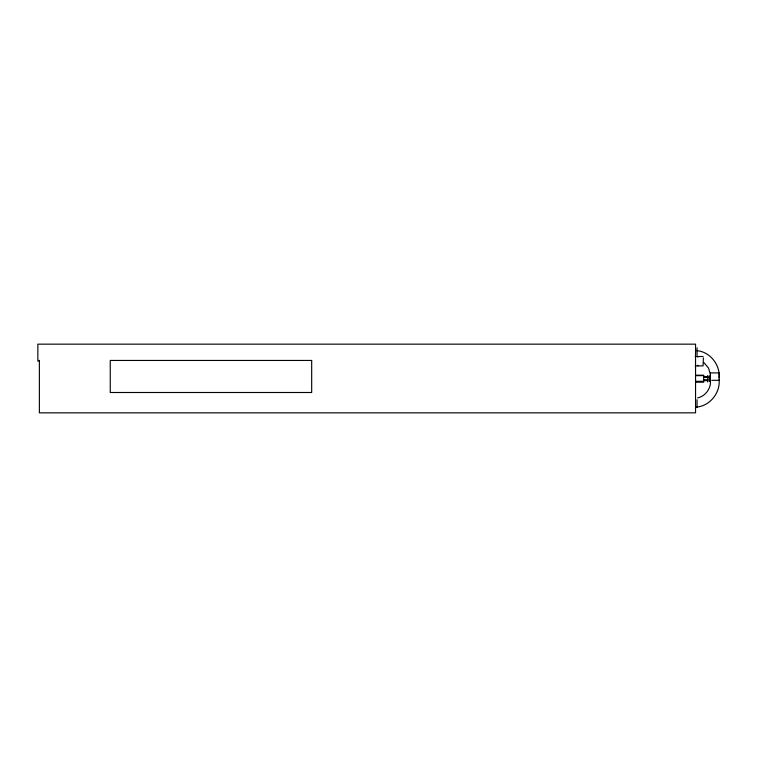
<?xml version="1.0" encoding="UTF-8"?>
<svg xmlns="http://www.w3.org/2000/svg" width="757" height="757" viewBox="0 0 757 757"><rect width="100%" height="100%" fill="white"/><g stroke="black" fill="none" stroke-linecap="round" stroke-linejoin="round"><path stroke-width="1.14" d="M719.141 377.79C720.248 364.751 710.009 351.75 696.809 350.652M710.511 382.616C710.113 389.798 704.729 396.394 697.651 397.908M695.92 407.124C709.479 406.405 720.295 393.252 719.141 379.863M695.153 356.509L703.073 356.509M39.373 361.061L37.85 361.061L37.85 344.161L695.551 344.161L695.551 412.839L39.373 412.839L39.373 360.341M695.153 365.877L703.073 365.877L703.385 357.843M710.501 372.898L719.141 372.898L719.141 380.307L711.769 380.307M695.551 375.207L703.679 375.207L703.679 382.2L695.551 382.2M695.551 375.642L703.679 375.642M710.18 376.248L709.366 376.248L709.366 378.528L710.18 378.528M709.366 376.38L710.18 376.38M703.679 376.797L707.738 376.797M709.366 376.683L710.18 376.816M709.366 377.118L710.18 377.118M703.679 377.232L707.738 377.232M709.366 377.251L710.18 377.27M709.366 377.516L710.18 377.516M709.366 377.686L710.18 377.686M709.366 378.008L710.18 377.989M709.366 378.14L710.18 378.14M709.366 378.992L710.18 378.964M709.366 379.257L710.18 379.257M709.366 379.399L710.18 379.427M703.679 379.721L707.738 379.721M709.366 379.702L710.18 379.702M709.366 379.882L710.18 379.834M710.18 380.137L709.366 380.137L710.18 380.269M709.366 380.572L710.18 380.572M703.679 380.61L707.738 380.61M709.366 380.705L710.18 380.705M709.366 381.026L710.18 381.026M709.366 381.159L710.18 381.159M695.551 381.31L703.679 381.31M704.001 362.717L708.561 368.139L710.511 375.037M710.18 375.415L710.18 381.992M707.738 375.415L707.738 381.992M697.869 356.509L697.869 357.134M697.869 365.262L697.869 365.877M697.074 347.842L697.074 355.412M697.074 399.734L697.074 407.294M311.676 360.446L110.248 360.446L110.248 392.495L311.676 392.495L311.676 360.446"/></g></svg>
